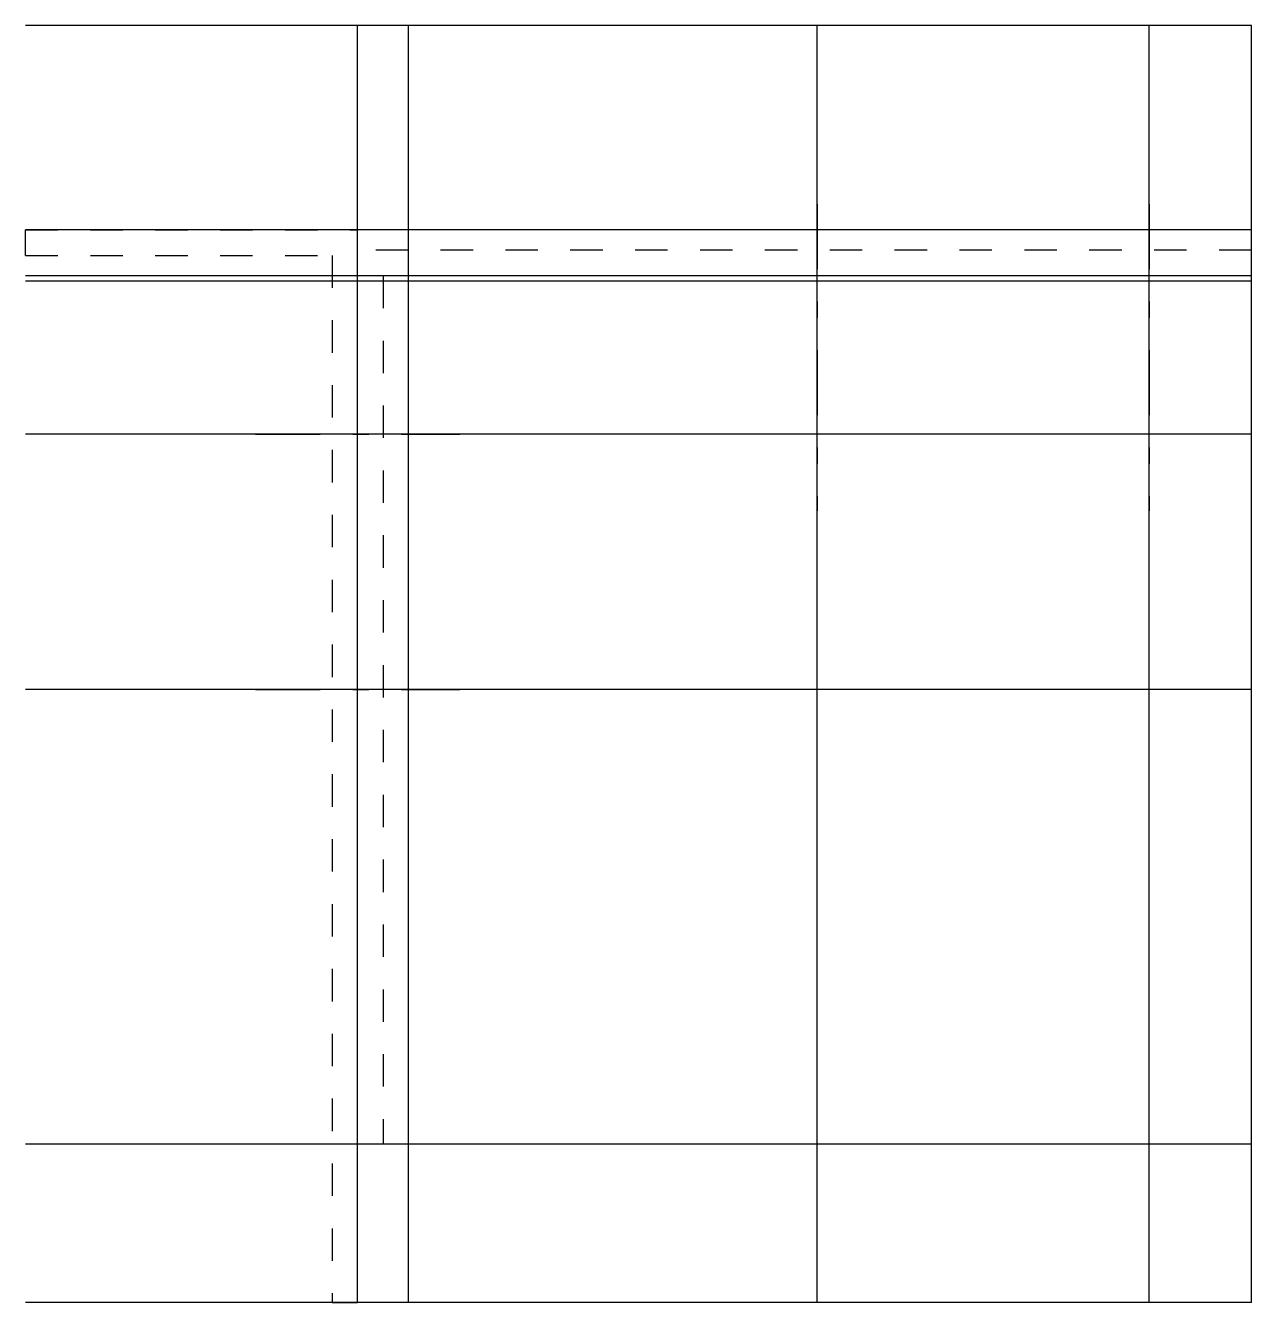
# Model space of a CAD drawing. Extents: x -75 to 165, y -200 to 50.
import ezdxf

# ---------------------------------------------------------------- set-up
doc = ezdxf.new("R2010")
doc.units = 0
doc.linetypes.add('CENTER', pattern=[28.575, 12.7, -6.35, 3.175, -6.35])
doc.linetypes.add('DASHED', pattern=[12.7, 6.35, -6.35])
doc.layers.get('0').update_dxf_attribs({"linetype": 'CONTINUOUS'})

msp = doc.modelspace()

# ---------------------------------------------------------------- linework, layer by layer
at = {"linetype": 'CONTINUOUS'}
for p, q in [((165, 50), (-75, 50)), ((-10, -200), (-10, 50)), ((0, -200), (0, 50)), ((80, -200), (80, 50)), ((145, -200), (145, 50)), ((165, -200), (165, 50)), ((165, 10), (-75, 10)), ((165, 1), (-75, 1)), ((-75, 0), (165, 0)), ((165, -30), (-75, -30)), ((165, -80), (-75, -80)), ((165, -169), (-75, -169)), ((165, -200), (-75, -200))]:
    msp.add_line(p, q, dxfattribs=at)
at = {"linetype": 'CENTER'}
for p, q in [((80, 15), (80, -45)), ((145, 15), (145, -45)), ((-30, -30), (10, -30)), ((-30, -80), (10, -80))]:
    msp.add_line(p, q, dxfattribs=at)
at = {"linetype": 'DASHED'}
for p, q in [((-75, 5), (-75, 10)), ((-75, 10), (-10, 10)), ((-10, -200), (-10, 10)), ((-75, 5), (-15, 5)), ((-15, 5), (-15, -200)), ((-10, -169), (-10, 6)), ((165, 6), (-10, 6)), ((165, 1), (165, 6)), ((165, 1), (-5, 1)), ((-5, 1), (-5, -169)), ((-5, -169), (-10, -169)), ((-15, -200), (-10, -200))]:
    msp.add_line(p, q, dxfattribs=at)

doc.saveas('drawing.dxf')
